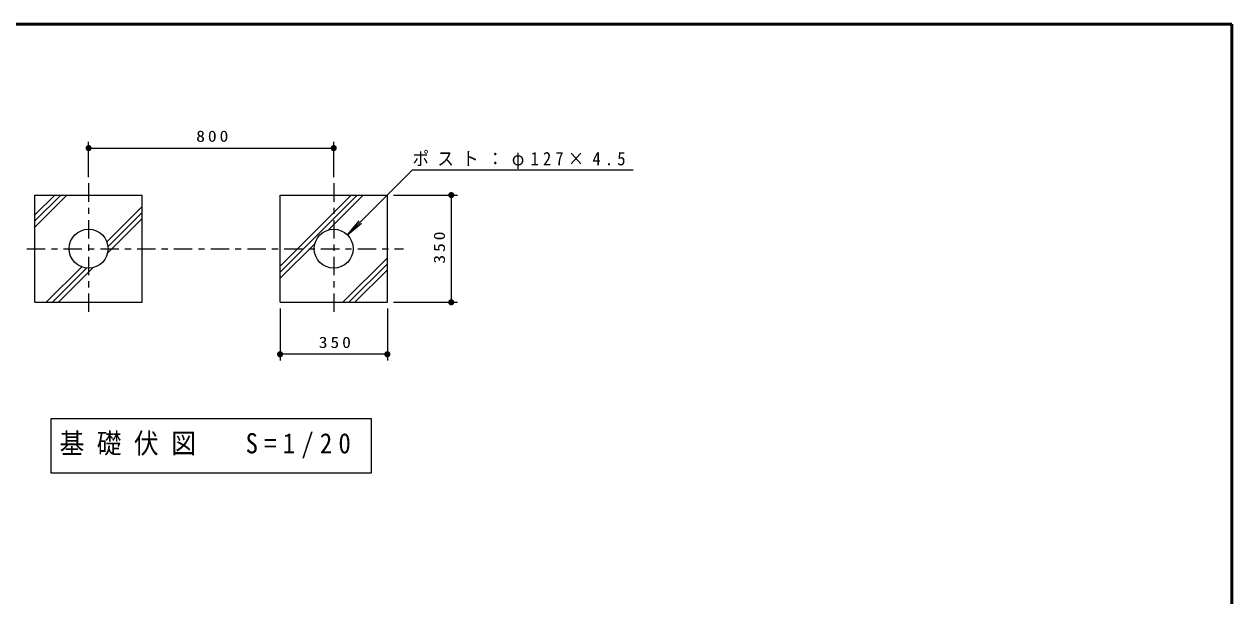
# Model space of a CAD drawing. Units: millimetres on the paper, scale 1:20. Extents: x -365 to 0, y -5 to 257.
# Drawn here: x -197.1 to 0, y 163.6 to 257 of the extents above; entities that cross this region are included whole.
import ezdxf

# ---------------------------------------------------------------- set-up
doc = ezdxf.new("R2010")
doc.units = ezdxf.units.MM
doc.linetypes.add('USER2', pattern=[6, 3, -1, 1, -1])
doc.layers.add('LY_1', color=7, linetype='Continuous', lineweight=13)
doc.layers.add('LY_8', color=7, linetype='Continuous', lineweight=13)
doc.styles.add('ＭＳ ゴシック', font='')
doc.styles.get('ＭＳ ゴシック').set_extended_font_data('MS Gothic')

# ---------------------------------------------------------------- blocks, each defined once
blk = doc.blocks.new('filled_dot')
at = {"color": 0, "linetype": 'Continuous', "lineweight": -2, "const_width": 1.25}
blk.add_lwpolyline([(-0.625, 0, 1), (0.625, 0, 1)], format="xyb", close=True, dxfattribs=at)

msp = doc.modelspace()

# ---------------------------------------------------------------- linework, layer by layer
at = {"layer": 'LY_1'}
for p, q in [((-186.551, 232.008), (-186.551, 237.758)), ((-186.551, 236.758), (-146.551, 236.758)), ((-146.551, 232.008), (-146.551, 237.758)), ((-133.689, 233.194), (-144.306, 222.577)), ((-133.689, 233.194), (-97.689, 233.194)), ((-195.301, 223.872), (-190.091, 229.082)), ((-195.301, 224.862), (-191.081, 229.082)), ((-195.301, 225.852), (-192.071, 229.082)), ((-155.301, 216.496), (-142.715, 229.082)), ((-155.301, 217.486), (-143.705, 229.082)), ((-147.422, 223.385), (-141.725, 229.082)), ((-136.801, 229.082), (-126.372, 229.082)), ((-127.372, 229.082), (-127.372, 211.582)), ((-183.58, 221.451), (-177.801, 227.23)), ((-183.464, 219.586), (-177.801, 225.25)), ((-183.392, 220.649), (-177.801, 226.24)), ((-144.306, 222.577), (-142.377, 224.875)), ((-144.306, 222.577), (-142.008, 224.505)), ((-155.301, 215.506), (-149.604, 221.203)), ((-145.083, 211.582), (-137.801, 218.864)), ((-193.449, 211.582), (-187.67, 217.361)), ((-192.459, 211.582), (-186.868, 217.173)), ((-191.469, 211.582), (-185.805, 217.246)), ((-144.093, 211.582), (-137.801, 217.874)), ((-143.103, 211.582), (-137.801, 216.884)), ((-136.801, 211.582), (-126.372, 211.582)), ((-155.301, 210.582), (-155.301, 202.094)), ((-137.801, 210.582), (-137.801, 202.094)), ((-137.801, 203.094), (-155.301, 203.094)), ((-192.701, 192.557), (-192.701, 183.757)), ((-140.401, 192.557), (-192.701, 192.557)), ((-140.401, 183.757), (-140.401, 192.557)), ((-192.701, 183.757), (-140.401, 183.757))]:
    msp.add_line(p, q, dxfattribs=at)
at = {"layer": 'LY_1', "linetype": 'USER2'}
for p, q in [((-186.551, 231.008), (-186.551, 209.175)), ((-146.551, 231.008), (-146.551, 209.175)), ((-196.628, 220.332), (-135.171, 220.332))]:
    msp.add_line(p, q, dxfattribs=at)
at = {"layer": 'LY_1', "lineweight": 25}
for p, q in [((-195.301, 211.582), (-195.301, 229.082)), ((-195.301, 229.082), (-177.801, 229.082)), ((-177.801, 211.582), (-177.801, 229.082)), ((-155.301, 211.582), (-155.301, 229.082)), ((-155.301, 229.082), (-137.801, 229.082)), ((-137.801, 211.582), (-137.801, 229.082)), ((-195.301, 211.582), (-177.801, 211.582)), ((-155.301, 211.582), (-137.801, 211.582))]:
    msp.add_line(p, q, dxfattribs=at)
for centre in [(-186.551, 220.332), (-146.551, 220.332)]:
    msp.add_circle(centre, 3.175, dxfattribs=at)
at = {"layer": 'LY_8', "lineweight": 50}
for p, q in [((0, 257), (-365, 257)), ((0, 0), (0, 257))]:
    msp.add_line(p, q, dxfattribs=at)

# ---------------------------------------------------------------- block references
at = {"layer": 'LY_1', "xscale": 0.4, "yscale": 0.4}
for p in [(-186.551, 236.758), (-155.301, 203.094)]:
    msp.add_blockref('filled_dot', p, dxfattribs=at)
for p, rotation in [((-146.551, 236.758), 180), ((-127.372, 229.082), 270), ((-127.372, 211.582), 90), ((-137.801, 203.094), 180)]:
    msp.add_blockref('filled_dot', p, dxfattribs=dict(at, rotation=rotation))

# ---------------------------------------------------------------- texts
at = {"layer": 'LY_1', "style": 'ＭＳ ゴシック'}
for s, insert, char_height, attachment_point in [('\\T1.33;\\W1.15;800', (-166.134, 237.758), 1.833, 8), ('\\T1.5;\\W0.9;ポスト：φ127×4.5', (-133.689, 233.344), 2.199, 7), ('\\T1.33;\\W1.15;350', (-146.135, 204.094), 1.833, 8), ('\\T1.5;\\W0.9;基礎伏図\u3000S=1/20', (-191.301, 188.157), 3.299, 4)]:
    msp.add_mtext(s, dxfattribs=dict(at, insert=insert, char_height=char_height, attachment_point=attachment_point))
at = {"layer": 'LY_1', "insert": (-128.372, 220.747), "char_height": 1.833, "attachment_point": 8, "rotation": 90, "style": 'ＭＳ ゴシック'}
msp.add_mtext('\\T1.33;\\W1.15;350', dxfattribs=at)

doc.saveas('drawing.dxf')
